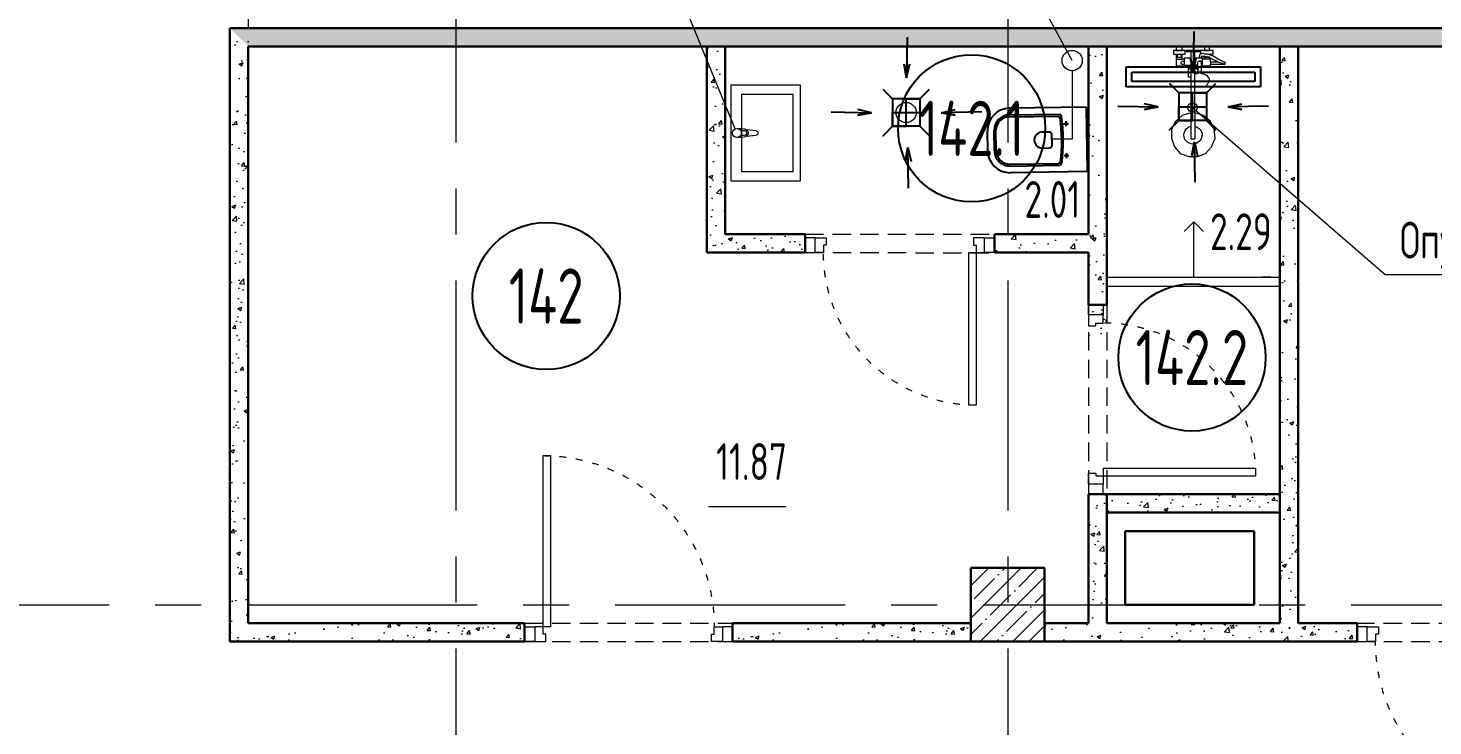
# Model space of a CAD drawing. Header units: millimetres. Extents: x -8689834 to 9419935, y -284943 to 166066.
# Drawn here: x -211558 to -203923, y 105942 to 109735 of the extents above; entities that cross this region are included whole.
import ezdxf
from ezdxf import colors
from ezdxf.entities.mleader import LeaderData, LeaderLine
from ezdxf.enums import TextEntityAlignment as Align
from ezdxf.math import Vec2, Vec3

# ---------------------------------------------------------------- set-up
doc = ezdxf.new("R2010")
doc.units = ezdxf.units.MM
doc.header["$MEASUREMENT"] = 0
for name, pattern in [('ACAD_ISO03W100', [30, 12, -18]), ('ADSK_Штриховая_ш2 п1', [3, 2, -1]), ('CENTER', [2, 1.25, -0.25, 0.25, -0.25])]:
    doc.linetypes.add(name, pattern=pattern)
doc.layers.get('0').update_dxf_attribs({"color": 250, "lineweight": 9})
for name, color, linetype, lineweight in [('АР_Двери', 175, 'Continuous', 18), ('АР_Колонны', 250, 'Continuous', 30), ('АР_Колонны Штрих', 250, 'Continuous', 5), ('АР_Маркер экспликации', 239, 'Continuous', 13), ('АР_Номер помещения', 1, 'Continuous', 25), ('АР_Оси', 195, 'Continuous', 9), ('АР_Отметки', 250, 'Continuous', 15), ('АР_Перегородки газоблок', 165, 'Continuous', 30), ('АР_Перегородки газоблок_Штрих', 165, 'Continuous', 5), ('АР_Помещения_площадь', 19, 'Continuous', 9), ('АР_тонкая линия', 250, 'Continuous', 0), ('ВК_канализация', 32, 'Continuous', 30), ('М_проемы ОВ 4-5эт', 172, 'Continuous', 30)]:
    doc.layers.add(name, color=color, linetype=linetype, lineweight=lineweight)
for name, color, linetype in [('ПОДЛОЖКА', 251, 'Continuous'), ('ТХ_ВК_трапы', 5, 'Continuous'), ('ТХ_сантехника', 253, 'Continuous')]:
    doc.layers.add(name, color=color, linetype=linetype)
doc.styles.add('ISOCPEUR', font='isocpeur.ttf', dxfattribs={"width": 0.7})
doc.styles.get("Standard").update_dxf_attribs({"font": 'isocpeur.ttf', "width": 0.7})
pattern_1 = [(50, (0, 0), (215.17805, -18.82564), [22.5, -247.5]), (355, (0, 0), (-41.6254, 225.65764), [18, -198]), (100.45144, (17.93, -1.57), (173.55265, 206.832), [19.12206, -210.34263]), (46.1842, (0, 60), (320.1724, -49.65578), [33.75, -371.25]), (96.63564, (26.68, 55.86), (280.3986, 292.2356), [28.6831, -315.51413]), (351.18416, (0, 60), (280.3986, 292.2356), [27, -297]), (21, (30, 45), (179.07212, -120.78567), [22.5, -247.5]), (326, (30, 45), (72.9946, 217.54501), [18, -198]), (71.45144, (44.92, 34.93), (252.06671, 96.75935), [19.12206, -210.34263]), (37.5, (0, 0), (3.647957, 99.868156), [0, -195.6, 0, -201, 0, -198.75]), (7.5, (0, 0), (78.92086, 118.323514), [0, -114.6, 0, -191.1, 0, -75.75]), (327.5, (-66.9, 0), (160.14673, -6.766462), [0, -75, 0, -234, 0, -310.5]), (317.5, (-96.9, 0), (174.95585, 30.031495), [0, -97.5, 0, -155.4, 0, -220.5])]

# ---------------------------------------------------------------- blocks, each defined once
blk = doc.blocks.new('*U60')
at = {"layer": 'АР_Номер помещения', "color": 7}
blk.add_circle((-10429.2, 3686.1), 400, dxfattribs=at)
at = {"layer": 'АР_Помещения_площадь', "color": 7}
blk.add_line((-9125.1, 2539.7), (-9547.4, 2539.7), dxfattribs=at)
at = {"color": 7, "style": 'ISOCPEUR', "width": 0.7, "flags": 1}
blk.add_attdef('КАТЕГОРИЯ', (-499.2, -2092.2), '', height=250, dxfattribs=at)
at = {"layer": 'АР_Номер помещения', "color": 7, "style": 'ISOCPEUR', "width": 0.7}
blk.add_attdef('НОМЕР_ПОМЕЩЕНИЯ', text='', height=300, dxfattribs=at).set_placement((-10429.2, 3686.1), align=Align.MIDDLE_CENTER)
at = {"layer": 'АР_Помещения_площадь', "color": 7, "style": 'ISOCPEUR', "width": 0.7}
blk.add_attdef('ПЛОЩАДЬ_ПОМЕЩЕНИЯ', text='', height=200, dxfattribs=at).set_placement((-9120.2, 2786.2), align=Align.MIDDLE_RIGHT)
at = {"layer": 'АР_Помещения_площадь', "color": 7, "lineweight": 30, "width": 0.7, "flags": 104}
blk.add_attdef('ИМЯ_ПОМЕЩЕНИЯ', text='', height=100, dxfattribs=at).set_placement((157.6, 1217.1), align=Align.MIDDLE_CENTER)
blk = doc.blocks.new('*U655')
blk.add_lwpolyline([(-100, 80), (-100, 910), (-140, 910), (-140, 80)], close=True)
for points in [[(-1030, 0), (-1030, 80), (-975, 80), (-975, 0), (-1030, 0)], [(-975, 80), (-975, 0), (-915, 0), (-915, 40), (-930, 40), (-930, 80), (-975, 80)], [(-55, 80), (-55, 0), (-115, 0), (-115, 40), (-100, 40), (-100, 80), (-55, 80)], [(0, 0), (0, 80), (-55, 80), (-55, 0), (0, 0)]]:
    blk.add_lwpolyline(points)
at = {"linetype": 'ACAD_ISO03W100', "ltscale": 3}
blk.add_arc((-100, 80), 830, 90, 180, dxfattribs=at)
blk = doc.blocks.new('унитаз поликлиники')
for p, q in [((0, 175), (0, -175)), ((0, 175), (420, 175)), ((125.6, 86.7), (99.5, 86.7)), ((112.4, 73.1), (112.4, 100.2)), ((420, 138.7), (149.6, 138.7)), ((420, 129), (156.8, 128.7)), ((191.9, -33.7), (191.9, 33.7)), ((242.4, 43.7), (201.9, 43.7)), ((494, 57.1), (494, -57.1)), ((504, 55), (504, -55)), ((540, 55), (540, -55)), ((112.3, -73), (112.3, -100.1)), ((242.4, -43.7), (201.9, -43.7)), ((125.5, -86.5), (99.4, -86.5)), ((420, -139), (147.9, -138.7)), ((420, -129), (155.2, -128.7)), ((0, -175), (420, -175))]:
    blk.add_line(p, q)
for centre, radius, start, end in [((420, 55), 120, 0, 90), ((420.5, 55.2), 83.5, 359.86187, 90.33349), ((420, 55), 74, 0, 90), ((242.4, 0), 43.7, 270, 90), ((420, -55), 120, 270, 0), ((420, -55), 84, 270, 0), ((420, -55), 74, 270, 358.40182)]:
    blk.add_arc(centre, radius, start, end)
at = {"extrusion": (0, 0, -1)}
for centre, major_axis, ratio, start_param, end_param in [((112.4, 86.8), (3.55, 3.55), 1, 5.504025, 11.78721), ((1158.1, 0), (-731, -726.4), 0.993775, 0.659849, 0.910919), ((984.1, 0), (-23.4, -941.4), 0.89728, 1.422258, 1.677847), ((149.5, 127.3), (-5.6, -10.5), 0.821373, 1.269211, 2.570669), ((154.4, 119.8), (-5.61, -7.72), 0.798093, 1.232924, 2.686723), ((201.9, -33.5), (4.12, -9.49), 0.964797, 0.42926, 1.943413), ((147.9, -127.5), (5.4, -10.4), 0.836443, 0.56114, 1.877577), ((155.2, -117.5), (5.3, -10.4), 0.842984, 0.549902, 1.8819)]:
    blk.add_ellipse(centre, major_axis=major_axis, ratio=ratio, start_param=start_param, end_param=end_param, dxfattribs=at)
for centre, major_axis, ratio, start_param, end_param in [((201.9, 33.5), (4.12, 9.49), 0.964797, 0.42926, 1.943413), ((112.3, -86.6), (3.54, -3.55), 1, 5.504025, 11.78721)]:
    blk.add_ellipse(centre, major_axis=major_axis, ratio=ratio, start_param=start_param, end_param=end_param)
blk = doc.blocks.new('Из_буфера27431')
at = {"linetype": 'Continuous', "lineweight": 5}
for p, q in [((-138.5, 11.1), (-85.6, 17.7)), ((-138.5, 11.1), (-85.6, 17.7)), ((-76.1, 21), (-34.1, 25)), ((-76.1, 21), (-34.1, 25)), ((-59, 13.6), (-73.9, 13.6)), ((-59, 13.6), (-73.9, 13.6)), ((-59, -13.6), (-59, 13.6)), ((-59, -13.6), (-59, 13.6)), ((-85.6, -17.7), (-138.5, -11.1)), ((-85.6, -17.7), (-138.5, -11.1)), ((-34.1, -25), (-76.1, -21)), ((-34.1, -25), (-76.1, -21)), ((-73.9, -13.6), (-59, -13.6)), ((-73.9, -13.6), (-59, -13.6))]:
    blk.add_line(p, q, dxfattribs=at)
for points in [[(0, -260), (-380, -260), (-380, 260), (0, 260)], [(-59, -210), (-339.1, -210), (-339.1, 210), (-59, 210)], [(-59, -210), (-339.1, -210), (-339.1, 210), (-59, 210)]]:
    blk.add_lwpolyline(points, close=True, dxfattribs=at)
for centre, radius, start, end in [((-137.1, 0), 11.2, 97.13892, 262.86108), ((-137.1, 0), 11.2, 97.13892, 262.86108), ((-74.2, 0), 21.1, 122.77103, 237.22897), ((-74.2, 0), 21.1, 122.77103, 237.22897), ((-73.9, 0), 13.6, 90, 270), ((-73.9, 0), 13.6, 90, 270), ((-74.2, 0), 21.1, 95.16961, 122.77103), ((-74.2, 0), 21.1, 95.16961, 122.77103), ((-34.1, 0), 25, 270, 90), ((-34.1, 0), 25, 270, 90), ((-74.2, 0), 21.1, 237.22897, 264.83039), ((-74.2, 0), 21.1, 237.22897, 264.83039)]:
    blk.add_arc(centre, radius, start, end, dxfattribs=at)
blk = doc.blocks.new('*U702')
blk.add_lwpolyline([(-100, 80), (-100, 1010), (-140, 1010), (-140, 80)], close=True)
for points in [[(-1130, 0), (-1130, 80), (-1075, 80), (-1075, 0), (-1130, 0)], [(-1075, 80), (-1075, 0), (-1015, 0), (-1015, 40), (-1030, 40), (-1030, 80), (-1075, 80)], [(-55, 80), (-55, 0), (-115, 0), (-115, 40), (-100, 40), (-100, 80), (-55, 80)], [(0, 0), (0, 80), (-55, 80), (-55, 0), (0, 0)]]:
    blk.add_lwpolyline(points)
at = {"linetype": 'ACAD_ISO03W100', "ltscale": 3}
blk.add_arc((-100, 80), 930, 90, 180, dxfattribs=at)
blk = doc.blocks.new('*U711')
blk.add_lwpolyline([(-100, 80), (-100, 1010), (-140, 1010), (-140, 80)], close=True)
for points in [[(-1130, 0), (-1130, 80), (-1075, 80), (-1075, 0), (-1130, 0)], [(-1075, 80), (-1075, 0), (-1015, 0), (-1015, 40), (-1030, 40), (-1030, 80), (-1075, 80)], [(-55, 80), (-55, 0), (-115, 0), (-115, 40), (-100, 40), (-100, 80), (-55, 80)], [(0, 0), (0, 80), (-55, 80), (-55, 0), (0, 0)]]:
    blk.add_lwpolyline(points)
at = {"linetype": 'ACAD_ISO03W100', "ltscale": 3}
blk.add_arc((-100, 80), 930, 90, 180, dxfattribs=at)
blk = doc.blocks.new('*U729')
for points in [[(0, 0), (0, -80), (55, -80), (55, 0), (0, 0)], [(55, -80), (55, 0), (115, 0), (115, -40), (100, -40), (100, -80), (55, -80)], [(975, -80), (975, 0), (915, 0), (915, -40), (930, -40), (930, -80), (975, -80)], [(1030, 0), (1030, -80), (975, -80), (975, 0), (1030, 0)]]:
    blk.add_lwpolyline(points)
blk.add_lwpolyline([(100, -80), (100, -910), (140, -910), (140, -80)], close=True)
at = {"linetype": 'ACAD_ISO03W100', "ltscale": 3}
blk.add_arc((100, -80), 830, 270, 0, dxfattribs=at)
blk = doc.blocks.new('*U730')
at = {"layer": 'АР_Номер помещения', "color": 7}
blk.add_circle((-6573.1, -2709.4), 400, dxfattribs=at)
at = {"layer": 'АР_Помещения_площадь', "color": 7}
blk.add_line((-5987.7, -3342.3), (-5987.7, -3342.3), dxfattribs=at)
at = {"color": 7, "style": 'ISOCPEUR', "width": 0.7, "flags": 1}
blk.add_attdef('КАТЕГОРИЯ', (-499.2, -2092.2), '', height=250, dxfattribs=at)
at = {"layer": 'АР_Номер помещения', "color": 7, "style": 'ISOCPEUR', "width": 0.7}
blk.add_attdef('НОМЕР_ПОМЕЩЕНИЯ', text='', height=300, dxfattribs=at).set_placement((-6573.1, -2709.4), align=Align.MIDDLE_CENTER)
at = {"layer": 'АР_Помещения_площадь', "color": 7, "lineweight": 30, "width": 0.7, "flags": 104}
blk.add_attdef('ИМЯ_ПОМЕЩЕНИЯ', text='', height=100, dxfattribs=at).set_placement((157.6, 1217.1), align=Align.MIDDLE_CENTER)
at = {"layer": 'АР_Помещения_площадь', "color": 7, "style": 'ISOCPEUR', "width": 0.7}
blk.add_attdef('ПЛОЩАДЬ_ПОМЕЩЕНИЯ', text='', height=200, dxfattribs=at).set_placement((-5982.8, -3095.8), align=Align.MIDDLE_RIGHT)
blk = doc.blocks.new('*U731')
at = {"layer": 'АР_Номер помещения', "color": 7}
blk.add_circle((-7450.8, -3955.1), 400, dxfattribs=at)
at = {"layer": 'АР_Помещения_площадь', "color": 7}
blk.add_line((-7021.8, -3517.7), (-7070.4, -3517.7), dxfattribs=at)
at = {"color": 7, "style": 'ISOCPEUR', "width": 0.7, "flags": 1}
blk.add_attdef('КАТЕГОРИЯ', (-499.2, -2092.2), '', height=250, dxfattribs=at)
at = {"layer": 'АР_Номер помещения', "color": 7, "style": 'ISOCPEUR', "width": 0.7}
blk.add_attdef('НОМЕР_ПОМЕЩЕНИЯ', text='', height=300, dxfattribs=at).set_placement((-7450.8, -3955.1), align=Align.MIDDLE_CENTER)
at = {"layer": 'АР_Помещения_площадь', "color": 7, "lineweight": 30, "width": 0.7, "flags": 104}
blk.add_attdef('ИМЯ_ПОМЕЩЕНИЯ', text='', height=100, dxfattribs=at).set_placement((157.6, 1217.1), align=Align.MIDDLE_CENTER)
at = {"layer": 'АР_Помещения_площадь', "color": 7, "style": 'ISOCPEUR', "width": 0.7}
blk.add_attdef('ПЛОЩАДЬ_ПОМЕЩЕНИЯ', text='', height=200, dxfattribs=at).set_placement((-7016.9, -3271.2), align=Align.MIDDLE_RIGHT)
blk = doc.blocks.new('ВВПС700_400')
at = {"linetype": 'ByBlock'}
for p, q in [((-3.5, 2), (3.5, 2)), ((-3.5, -2), (-3.5, 2)), ((3.5, 2), (3.5, -2)), ((3.5, -2), (-3.5, -2))]:
    blk.add_line(p, q, dxfattribs=at)
blk = doc.blocks.new('Из_буфера15266')
at = {"lineweight": 0, "ltscale": 100, "transparency": 33554687}
for points in [[(-13.2, -338.7), (-60.9, -354.5), (-97.9, -386.3), (-119.1, -428.6), (-119.1, -476.2), (-103.2, -523.9), (-71.4, -560.9), (-23.8, -576.8), (23.8, -576.8), (66.1, -560.9), (97.9, -523.9), (119.1, -476.2), (113.8, -428.6), (92.6, -386.3), (55.6, -354.5), (7.9, -338.7), (7.9, -195.8), (23.8, -195.8), (34.4, -195.8), (50.3, -195.8), (60.9, -195.8), (71.4, -190.5), (76.7, -185.2), (82, -174.6), (87.3, -169.3), (87.3, -158.7), (87.3, -153.5), (82, -148.2), (82, -148.2), (76.7, -137.6), (76.7, -137.6), (66.1, -132.3), (55.6, -127), (50.3, -127), (45, -127), (45, -105.8), (45, -84.7), (92.6, -84.7), (92.6, -74.1), (166.7, -74.1), (172, -74.1), (172, -68.8), (172, -63.5), (166.7, -63.5), (156.1, -58.2), (134.9, -47.6), (108.5, -31.7), (92.6, -26.5), (92.6, -21.2), (108.5, -21.2), (108.5, 0), (39.7, 0), (39.7, -21.2), (39.7, -21.2), (39.7, -21.2), (34.4, -21.2), (34.4, -21.2), (29.1, -42.3), (7.9, -42.3), (7.9, -5.3), (39.7, -5.3), (39.7, 0), (-39.7, 0), (-39.7, -5.3), (-13.2, -5.3), (-13.2, -42.3), (-50.3, -42.3), (-50.3, -47.6), (-60.9, -47.6), (-60.9, -37), (-60.9, -37), (-60.9, -21.2), (-45, -21.2), (-45, 0), (-108.5, 0), (-108.5, -21.2), (-92.6, -21.2), (-92.6, -37), (-92.6, -37), (-92.6, -47.6), (-92.6, -47.6), (-92.6, -84.7), (-29.1, -84.7)], [(-92.6, -21.2), (-60.9, -21.2)], [(-92.6, -37), (-60.9, -37)], [(-92.6, -47.6), (-60.9, -47.6)], [(-87.3, -21.2), (-87.3, -37)], [(-66.1, -21.2), (-66.1, -37)], [(-50.3, -47.6), (-50.3, -79.4)], [(-13.2, -5.3), (7.9, -5.3)], [(-13.2, -42.3), (-13.2, -142.9)], [(7.9, -195.8), (7.9, -42.3)], [(23.8, -63.5), (23.8, -63.5), (23.8, -63.5), (29.1, -58.2), (29.1, -58.2), (29.1, -58.2), (29.1, -58.2), (34.4, -58.2), (39.7, -58.2), (39.7, -58.2), (39.7, -58.2), (39.7, -58.2), (45, -58.2), (45, -63.5), (45, -63.5)], [(23.8, -105.8), (23.8, -63.5)], [(45, -42.3), (29.1, -42.3)], [(34.4, -58.2), (29.1, -58.2)], [(34.4, -58.2), (34.4, -58.2)], [(39.7, -58.2), (34.4, -58.2)], [(55.6, -15.9), (39.7, -21.2)], [(39.7, -58.2), (39.7, -58.2)], [(45, -63.5), (45, -63.5)], [(45, -84.7), (45, -63.5)], [(50.3, -47.6), (50.3, -47.6)], [(50.3, -52.9), (50.3, -47.6)], [(50.3, -79.4), (50.3, -47.6)], [(50.3, -58.2), (50.3, -52.9)], [(55.6, -15.9), (55.6, -15.9)], [(60.9, -21.2), (55.6, -15.9)], [(55.6, -31.7), (55.6, -31.7)], [(76.7, -37), (55.6, -31.7)], [(92.6, -26.5), (76.7, -21.2), (60.9, -21.2)], [(60.9, -37), (66.1, -37), (82, -37), (82, -37)], [(87.3, -47.6), (60.9, -47.6)], [(66.1, -31.7), (66.1, -37)], [(87.3, -37), (76.7, -37)], [(82, -21.2), (92.6, -21.2)], [(92.6, -63.5), (92.6, -74.1)], [(166.7, -74.1), (150.8, -68.8), (134.9, -63.5)], [(166.7, -74.1), (166.7, -74.1)], [(-50.3, -79.4), (-13.2, -79.4)], [(-29.1, -84.7), (-29.1, -142.9), (-23.8, -142.9), (-23.8, -142.9), (-23.8, -142.9), (-18.5, -142.9), (-13.2, -142.9), (-13.2, -142.9), (-13.2, -338.7)], [(-29.1, -84.7), (-13.2, -84.7)], [(-29.1, -100.5), (-13.2, -100.5)], [(23.8, -79.4), (7.9, -79.4)], [(23.8, -84.7), (7.9, -84.7)], [(23.8, -100.5), (7.9, -100.5)], [(13.2, -127), (7.9, -127)], [(18.5, -127), (13.2, -127)], [(23.8, -121.7), (18.5, -127)], [(23.8, -84.7), (23.8, -127)], [(23.8, -127), (23.8, -105.8)], [(45, -121.7), (34.4, -121.7), (23.8, -121.7)], [(50.3, -79.4), (45, -79.4)], [(45, -127), (45, -121.7)], [(-13.2, -338.7), (-13.2, -481.5)], [(7.9, -338.7), (7.9, -481.5)], [(-13.2, -481.5), (7.9, -481.5)]]:
    blk.add_lwpolyline(points, dxfattribs=at)
for points in [[(-92.6, 0), (-60.9, 0), (-60.9, 21.2), (-92.6, 21.2)], [(60.9, 0), (87.3, 0), (87.3, 21.2), (60.9, 21.2)], [(39.7, -21.2), (39.7, -21.2)], [(50.3, -42.3), (45, -42.3), (45, -31.7), (55.6, -31.7), (55.6, -31.7), (55.6, -37), (60.8, -37), (60.8, -47.6), (50.3, -47.6)], [(87.3, -47.6), (87.3, -37), (103.2, -47.6), (129.6, -58.2), (134.9, -63.5), (92.6, -63.5), (92.6, -47.6)]]:
    blk.add_lwpolyline(points, close=True, dxfattribs=at)
for points, knots in [([(-50.3, -74.1), (-55.6, -79.4), (-60.9, -74.1), (-66.1, -74.1), (-66.1, -68.8), (-66.1, -63.5), (-60.9, -58.2), (-55.6, -58.2), (-55.6, -58.2), (-50.3, -58.2)], [0, 0, 0, 0, 1, 1, 1, 2, 2, 2, 3, 3, 3, 3]), ([(7.9, -412.7), (34.4, -418), (55.6, -444.5), (45, -471), (39.7, -497.4), (13.2, -513.3), (-13.2, -508), (-39.7, -502.7), (-55.6, -476.2), (-50.3, -449.8), (-45, -428.6), (-34.4, -418), (-13.2, -412.7)], [0, 0, 0, 0, 1, 1, 1, 2, 2, 2, 3, 3, 3, 4, 4, 4, 4])]:
    blk.add_open_spline(points, degree=3, knots=knots, dxfattribs=at)
blk = doc.blocks.new('_DotSmall')
at = {"color": 0, "linetype": 'ByBlock', "const_width": 0.5}
blk.add_lwpolyline([(-0.0625, 0, 1), (0.0625, 0, 1)], format="xyb", close=True, dxfattribs=at)
blk = doc.blocks.new('Трапы с разуклонкой')
at = {"layer": 'ТХ_ВК_трапы'}
blk.add_lwpolyline([(364930.9, 183328), (364980.7, 183277.7), (364980.7, 183127.7), (364930.9, 183078), (364980.7, 183127.7), (365129.9, 183127.7), (365180.9, 183076.7), (365129.9, 183127.7), (365055.3, 183127.7), (365055.3, 183277.7), (364980.7, 183277.7), (365129.9, 183277.7), (365178.9, 183326.7), (365129.9, 183277.7), (365129.9, 183127.7), (365129.9, 183202.7), (364980.7, 183202.7)], dxfattribs=at)
blk.add_lwpolyline([(364930.9, 183328), (364980.7, 183277.7), (364980.7, 183127.7), (364930.9, 183078), (364980.7, 183127.7), (365129.9, 183127.7), (365180.9, 183076.7), (365129.9, 183127.7), (365055.3, 183127.7), (365055.3, 183277.7), (364980.7, 183277.7), (365129.9, 183277.7), (365178.9, 183326.7), (365129.9, 183277.7), (365129.9, 183127.7), (365129.9, 183202.7), (364980.7, 183202.7)], dxfattribs=at)
blk = doc.blocks.new('A$C985b353d')
at = {"layer": 'ТХ_ВК_трапы', "ltscale": 100}
for p, q in [((6.4, 408.7), (2.2, 189.2)), ((2.2, 189.2), (-11.2, 263.5)), ((-11.2, 263.5), (2.2, 189.2)), ((2.2, 189.2), (19.8, 264.3)), ((-407.4, 3.3), (-187.9, -0.9)), ((-187.9, -0.9), (-263, 16.7)), ((192.3, -0.9), (267.4, 16.7)), ((411.8, 3.3), (192.3, -0.9)), ((-187.9, -0.9), (-262.2, -14.3)), ((-262.2, -14.3), (-187.9, -0.9)), ((192.3, -0.9), (266.6, -14.3)), ((266.6, -14.3), (192.3, -0.9)), ((9.7, -190.8), (-3.8, -265.2)), ((-3.8, -265.2), (9.7, -190.8)), ((13.8, -410.3), (9.7, -190.8)), ((9.7, -190.8), (27.3, -265.9))]:
    blk.add_line(p, q, dxfattribs=at)

msp = doc.modelspace()

# ---------------------------------------------------------------- hatches: boundary and pattern name
at = {"layer": 'АР_Колонны Штрих', "ltscale": 100}
h = msp.add_hatch(dxfattribs=at)
h.set_pattern_fill('ANSI35', scale=500)
h.set_pattern_definition([(45, (-1163486.01, 146672.16), (-88.388348, 88.388348), []), (45, (-1163397.63, 146672.16), (-88.388348, 88.388348), [156.25, -31.25, 0, -31.25])])
h.paths.add_polyline_path([(-206033.9, 106800.7), (-206433.9, 106800.7), (-206433.9, 106400.7), (-206033.9, 106400.7)])
at = {"layer": 'АР_Перегородки газоблок_Штрих', "ltscale": 100}
h = msp.add_hatch(dxfattribs=at)
h.set_pattern_fill('AR-CONC', scale=30)
h.set_pattern_definition(pattern_1)
h.paths.add_polyline_path([(-210461.8, 109734.7), (-210361.8, 109634.7)], flags=17)
h.paths.add_polyline_path([(-201173.4, 109734.7), (-201293.4, 109734.7), (-210461.8, 109734.7), (-210361.8, 109634.7), (-202922.4, 109634.7), (-202922.4, 109061.2), (-202922.4, 108895.3), (-200133.9, 108895.3), (-200133.9, 106900.6), (-203133.9, 106900.6), (-203133.9, 104807.7), (-203241.9, 104807.7), (-203241.9, 104707.7), (-203033.9, 104707.7), (-203033.9, 106800.7), (-200033.9, 106800.7), (-200033.9, 110700.9), (-201173.4, 110702.5), (-201273.4, 110702.5), (-201273.4, 109734.7), (-201173.4, 109734.7), (-201173.4, 110062.1), (-201173.4, 110600.9), (-201171.3, 110600.9), (-200133.9, 110600.9), (-200133.9, 109015.3), (-201173.4, 109015.3)])
h.paths.add_polyline_path([(-201273.4, 109634.7), (-201273.4, 109014.7), (-202822.4, 109014.7), (-202822.4, 109634.7)], flags=16)
h.paths.add_polyline_path([(-202970, 109634.7), (-202849.5, 109634.7)], flags=17)
h = msp.add_hatch(dxfattribs=at)
h.set_pattern_fill('AR-CONC', scale=30)
h.set_pattern_definition([(50, (-8237.72, 51.11), (215.17805, -18.82564), [22.5, -247.5]), (355, (-8237.72, 51.11), (-41.6254, 225.65764), [18, -198]), (100.45144, (-8219.78, 49.54), (173.55265, 206.832), [19.12206, -210.34263]), (46.1842, (-8237.72, 111.1), (320.1724, -49.65578), [33.75, -371.25]), (96.63564, (-8211.03, 106.97), (280.3986, 292.2356), [28.6831, -315.51413]), (351.18416, (-8237.7, 111.1), (280.3986, 292.2356), [27, -297]), (21, (-8207.72, 96.11), (179.07212, -120.78567), [22.5, -247.5]), (326, (-8207.72, 96.11), (72.9946, 217.54501), [18, -198]), (71.45144, (-8192.8, 86.05), (252.06671, 96.75935), [19.12206, -210.34263]), (37.5, (-8237.716, 51.11), (3.647957, 99.868156), [0, -195.6, 0, -201, 0, -198.75]), (7.5, (-8237.72, 51.11), (78.92086, 118.323514), [0, -114.6, 0, -191.1, 0, -75.75]), (327.5, (-8304.616, 51.11), (160.14673, -6.766462), [0, -75, 0, -234, 0, -310.5]), (317.5, (-8334.62, 51.11), (174.95585, 30.031495), [0, -97.5, 0, -155.4, 0, -220.5])])
h.paths.add_polyline_path([(-210361.8, 109685.8), (-210461.8, 109685.8), (-210461.8, 106400.7), (-210361.8, 106400.7)])
h = msp.add_hatch(dxfattribs=at)
h.set_pattern_fill('AR-CONC', scale=30)
h.set_pattern_definition([(50, (0, 673.48), (215.17805, -18.82564), [22.5, -247.5]), (355, (0, 673.48), (-41.6254, 225.65764), [18, -198]), (100.45144, (17.93, 671.9), (173.55265, 206.832), [19.12206, -210.34263]), (46.1842, (0, 733.48), (320.1724, -49.65578), [33.75, -371.25]), (96.63564, (26.68, 729.34), (280.3986, 292.2356), [28.6831, -315.51413]), (351.18416, (0, 733.48), (280.3986, 292.2356), [27, -297]), (21, (30, 718.48), (179.07212, -120.78567), [22.5, -247.5]), (326, (30, 718.48), (72.9946, 217.54501), [18, -198]), (71.45144, (44.92, 708.4), (252.06671, 96.75935), [19.12206, -210.34263]), (37.5, (0, 673.475), (3.647957, 99.868156), [0, -195.6, 0, -201, 0, -198.75]), (7.5, (0, 673.48), (78.92086, 118.323514), [0, -114.6, 0, -191.1, 0, -75.75]), (327.5, (-66.9, 673.475), (160.14673, -6.766462), [0, -75, 0, -234, 0, -310.5]), (317.5, (-96.9, 673.48), (174.95585, 30.031495), [0, -97.5, 0, -155.4, 0, -220.5])])
h.paths.add_polyline_path([(-205694.8, 109614.7), (-205794.8, 109614.7), (-205794.8, 108614.8), (-206233.9, 108614.8), (-206233.9, 108514.8), (-205794.8, 108514.8), (-205794.8, 108066.4), (-205694.8, 108066.4)])
h.paths.add_polyline_path([(-207335.1, 108614.3), (-207769.9, 108614.7), (-207769.9, 109634.7), (-207869.9, 109634.7), (-207869.9, 108514.8), (-207335.1, 108514.7)])
h.paths.add_polyline_path([(-206233.9, 108614.8), (-206305.1, 108614.8), (-206305.1, 108514.8), (-206233.9, 108514.8)])
h = msp.add_hatch(dxfattribs=at)
h.set_pattern_fill('AR-CONC', scale=30)
h.set_pattern_definition([(50, (0, 396.71), (215.17805, -18.82564), [22.5, -247.5]), (355, (0, 396.7), (-41.6254, 225.65764), [18, -198]), (100.45144, (17.93, 395.14), (173.55265, 206.832), [19.12206, -210.34263]), (46.1842, (0, 456.7), (320.1724, -49.65578), [33.75, -371.25]), (96.63564, (26.68, 452.57), (280.3986, 292.2356), [28.6831, -315.51413]), (351.18416, (0, 456.7), (280.3986, 292.2356), [27, -297]), (21, (30, 441.71), (179.07212, -120.78567), [22.5, -247.5]), (326, (30, 441.7), (72.9946, 217.54501), [18, -198]), (71.45144, (44.92, 431.64), (252.06671, 96.75935), [19.12206, -210.34263]), (37.5, (0, 396.71), (3.647957, 99.868156), [0, -195.6, 0, -201, 0, -198.75]), (7.5, (0, 396.71), (78.92086, 118.323514), [0, -114.6, 0, -191.1, 0, -75.75]), (327.5, (-66.9, 396.71), (160.14673, -6.766462), [0, -75, 0, -234, 0, -310.5]), (317.5, (-96.9, 396.71), (174.95585, 30.031495), [0, -97.5, 0, -155.4, 0, -220.5])])
h.paths.add_polyline_path([(-204334.4, 106500.7), (-204654.8, 106500.7), (-204654.8, 106997.4), (-204754.8, 106997.4), (-204754.8, 106500.7), (-205694.8, 106500.7), (-205694.8, 107201.4), (-205794.8, 107201.4), (-205794.8, 106500.7), (-206033.9, 106500.7), (-206031.8, 106400.7), (-204334.4, 106400.7)])
h.paths.add_polyline_path([(-204654.8, 109634.7), (-204754.8, 109634.7), (-204754.8, 106997.4), (-204654.8, 106997.4)])
h = msp.add_hatch(dxfattribs=at)
h.set_pattern_fill('AR-CONC', scale=30)
h.set_pattern_definition(pattern_1)
h.paths.add_polyline_path([(-204754.8, 107201.4), (-205694.8, 107201.4), (-205694.8, 107101.4), (-204754.8, 107101.4)])
h = msp.add_hatch(dxfattribs=at)
h.set_pattern_fill('AR-CONC', scale=30)
h.set_pattern_definition([(50, (-8137.64, -3282.91), (215.17805, -18.82564), [22.5, -247.5]), (355, (-8137.64, -3282.91), (-41.6254, 225.65764), [18, -198]), (100.45144, (-8119.7, -3284.48), (173.55265, 206.832), [19.12206, -210.34263]), (46.1842, (-8137.64, -3222.9), (320.1724, -49.65578), [33.75, -371.25]), (96.63564, (-8110.96, -3227.05), (280.3986, 292.2356), [28.6831, -315.51413]), (351.18416, (-8137.64, -3222.9), (280.3986, 292.2356), [27, -297]), (21, (-8107.64, -3237.91), (179.07212, -120.78567), [22.5, -247.5]), (326, (-8107.64, -3237.91), (72.9946, 217.54501), [18, -198]), (71.45144, (-8092.72, -3247.98), (252.06671, 96.75935), [19.12206, -210.34263]), (37.5, (-8137.64, -3282.91), (3.647957, 99.868156), [0, -195.6, 0, -201, 0, -198.75]), (7.5, (-8137.64, -3282.91), (78.92086, 118.323514), [0, -114.6, 0, -191.1, 0, -75.75]), (327.5, (-8204.54, -3282.91), (160.14673, -6.766462), [0, -75, 0, -234, 0, -310.5]), (317.5, (-8234.54, -3282.91), (174.95585, 30.031495), [0, -97.5, 0, -155.4, 0, -220.5])])
h.paths.add_polyline_path([(-208859.3, 106400.7), (-210361.8, 106400.7), (-210361.8, 106500.7), (-208859.3, 106500.7)])
h = msp.add_hatch(dxfattribs=at)
h.set_pattern_fill('AR-CONC', scale=30)
h.set_pattern_definition([(50, (-5505.05, -3282.91), (215.17805, -18.82564), [22.5, -247.5]), (355, (-5505.05, -3282.91), (-41.6254, 225.65764), [18, -198]), (100.45144, (-5487.12, -3284.48), (173.55265, 206.832), [19.12206, -210.34263]), (46.1842, (-5505.05, -3222.9), (320.1724, -49.65578), [33.75, -371.25]), (96.63564, (-5478.37, -3227.05), (280.3986, 292.2356), [28.6831, -315.51413]), (351.18416, (-5505.05, -3222.9), (280.3986, 292.2356), [27, -297]), (21, (-5475.05, -3237.91), (179.07212, -120.78567), [22.5, -247.5]), (326, (-5475.05, -3237.91), (72.9946, 217.54501), [18, -198]), (71.45144, (-5460.13, -3247.98), (252.06671, 96.75935), [19.12206, -210.34263]), (37.5, (-5505.05, -3282.91), (3.647957, 99.868156), [0, -195.6, 0, -201, 0, -198.75]), (7.5, (-5505.05, -3282.91), (78.92086, 118.323514), [0, -114.6, 0, -191.1, 0, -75.75]), (327.5, (-5571.95, -3282.91), (160.14673, -6.766462), [0, -75, 0, -234, 0, -310.5]), (317.5, (-5601.95, -3282.91), (174.95585, 30.031495), [0, -97.5, 0, -155.4, 0, -220.5])])
h.paths.add_polyline_path([(-206433.9, 106400.7), (-207729.2, 106400.7), (-207729.2, 106500.7), (-206433.9, 106500.7)])

# ---------------------------------------------------------------- linework, layer by layer
at = {"layer": 'АР_Колонны', "color": 7, "ltscale": 100}
msp.add_lwpolyline([(-206433.9, 106800.7), (-206033.9, 106800.7), (-206033.9, 106400.7), (-206433.9, 106400.7)], close=True, dxfattribs=at)
at = {"layer": 'АР_Оси', "color": 7, "linetype": 'CENTER', "ltscale": 1000}
for p, q in [((-209233.9, 134363.2), (-209233.9, 78630.8)), ((-206233.9, 134363.2), (-206233.9, 78630.8)), ((-224367.6, 106600.7), (-141189.2, 106600.7))]:
    msp.add_line(p, q, dxfattribs=at)
at = {"layer": 'АР_Перегородки газоблок', "color": 7, "ltscale": 100}
for p, q in [((-210361.8, 106818.9), (-210361.8, 109634.7)), ((-210361.8, 109634.7), (-201273.4, 109634.7)), ((-207869.9, 108514.8), (-207869.9, 109634.7)), ((-207769.9, 108614.7), (-207769.9, 109634.7)), ((-205794.8, 109634.7), (-205794.8, 108614.8)), ((-205694.8, 109634.7), (-205694.8, 108231.4)), ((-204754.8, 106500.7), (-204754.8, 109634.7)), ((-204654.8, 106500.7), (-204654.8, 109634.7)), ((-207769.9, 108614.7), (-207335.1, 108614.3)), ((-207335.1, 108614.3), (-207335.1, 108514.3)), ((-206305.1, 108514.8), (-206305.1, 108614.8)), ((-206305.1, 108614.8), (-205794.8, 108614.8)), ((-207869.9, 108514.8), (-207335.1, 108514.3)), ((-206305.1, 108514.8), (-205794.8, 108514.8)), ((-205794.8, 108514.8), (-205794.8, 108231.4)), ((-205694.8, 108231.4), (-205794.8, 108231.4)), ((-205794.8, 107201.4), (-205694.8, 107201.4)), ((-205794.8, 107201.4), (-205794.8, 106500.7)), ((-205694.8, 107201.4), (-205694.8, 106500.7)), ((-205694.8, 107201.4), (-204754.8, 107201.4)), ((-210461.8, 107069.5), (-210461.8, 106400.7)), ((-210361.8, 106500.7), (-210361.8, 107069.5)), ((-205694.8, 107101.4), (-204754.8, 107101.4)), ((-210361.8, 106500.7), (-208859.3, 106500.7)), ((-208859.3, 106500.7), (-208859.3, 106400.7)), ((-207729.3, 106500.7), (-207729.3, 106400.7)), ((-207729.3, 106500.7), (-206433.9, 106500.7)), ((-206033.9, 106500.7), (-205794.8, 106500.7)), ((-205694.8, 106500.7), (-204754.8, 106500.7)), ((-204654.8, 106500.7), (-204334.4, 106500.7)), ((-204334.4, 106400.7), (-204334.4, 106500.7)), ((-210461.8, 106400.7), (-208859.3, 106400.7)), ((-207729.3, 106400.7), (-204334.4, 106400.7))]:
    msp.add_line(p, q, dxfattribs=at)
for points in [[(-210461.8, 109734.7), (-201273.4, 109734.7)], [(-210461.8, 109734.7), (-210461.8, 106818.9)]]:
    msp.add_lwpolyline(points, dxfattribs=at)
at = {"layer": 'АР_тонкая линия', "color": 7, "linetype": 'ADSK_Штриховая_ш2 п1', "ltscale": 50}
for p, q in [((-207335.2, 108614.3), (-206205.2, 108614)), ((-207335.1, 108514.3), (-206205.1, 108513.8)), ((-208859.3, 106500.7), (-207729.3, 106500.4)), ((-204340.5, 106500.7), (-203210.5, 106500.5)), ((-208859.3, 106400.7), (-207729.3, 106400.2)), ((-204340.4, 106400.7), (-203210.4, 106400.3))]:
    msp.add_line(p, q, dxfattribs=at)
for points in [[(-210361.8, 110864.7), (-210361.8, 109734.7)], [(-205794.8, 108231.4), (-205794.8, 106936.4)], [(-205694.8, 108231.4), (-205694.8, 107201.4)]]:
    msp.add_lwpolyline(points, dxfattribs=at)
at = {"layer": 'ВК_канализация', "color": 18, "lineweight": 13, "ltscale": 500, "true_color": 0x000000}
for points in [[(-205883.4, 109558.2), (-206463.2, 110624.2), (-207978.5, 110624.2)], [(-207714.9, 109187.7), (-208196.8, 110362.5), (-209712.2, 110362.5)]]:
    msp.add_lwpolyline(points, dxfattribs=at)
at = {"layer": 'ВК_канализация', "color": 244, "lineweight": 13, "ltscale": 500, "true_color": 0x991b1e}
msp.add_lwpolyline([(-205883.4, 109503.2), (-205883.4, 109131.2), (-205995.1, 109131.2)], dxfattribs=at)
at = {"layer": 'ВК_канализация', "color": 18, "lineweight": 13, "ltscale": 500, "true_color": 0x000000, "elevation": 0}
msp.add_lwpolyline([(-205229.7, 109303.4), (-204183.1, 108395.1), (-202667.8, 108395.1)], dxfattribs=at)
at = {"layer": 'ВК_канализация', "color": 244, "lineweight": 13, "ltscale": 500, "true_color": 0x991b1e}
for centre, radius in [((-205883.4, 109558.2), 55), ((-206786, 109275.8, 171.1), 55), ((-205229.7, 109303.4), 25), ((-207705.4, 109164.6), 25)]:
    msp.add_circle(centre, radius, dxfattribs=at)
at = {"layer": 'ПОДЛОЖКА', "color": 7, "lineweight": 15}
for p, q in [((-205222.2, 108681.4), (-205275.2, 108628.3)), ((-205222.2, 108381.4), (-205222.2, 108681.4)), ((-205222.2, 108681.4), (-205169.2, 108628.3)), ((-205692.2, 108381.4), (-204752.2, 108381.4)), ((-205692.2, 108381.4), (-204752.2, 108381.4)), ((-205692.2, 108381.4), (-204752.2, 108381.4)), ((-205692.2, 108381.4), (-204752.2, 108381.4)), ((-205692.2, 108331.4), (-204752.2, 108331.4)), ((-205692.2, 108331.4), (-204752.2, 108331.4)), ((-205692.2, 108331.4), (-204752.2, 108331.4)), ((-205692.2, 108331.4), (-204752.2, 108331.4))]:
    msp.add_line(p, q, dxfattribs=at)
at = {"layer": 'ТХ_сантехника', "color": 7, "ltscale": 100}
for p, q in [((-205589.8, 109414.7), (-205589.8, 109524.7)), ((-205589.8, 109524.7), (-204859.8, 109524.7)), ((-205589.8, 109414.7), (-205589.8, 109524.7)), ((-205589.8, 109524.7), (-204859.8, 109524.7)), ((-205589.8, 109414.7), (-205589.8, 109524.7)), ((-205589.8, 109524.7), (-204859.8, 109524.7)), ((-205589.8, 109414.7), (-205589.8, 109524.7)), ((-205589.8, 109524.7), (-204859.8, 109524.7)), ((-205559.8, 109444.7), (-205559.8, 109494.7)), ((-205559.8, 109494.7), (-204889.8, 109494.7)), ((-205559.8, 109444.7), (-205559.8, 109494.7)), ((-205559.8, 109494.7), (-204889.8, 109494.7)), ((-205559.8, 109444.7), (-205559.8, 109494.7)), ((-205559.8, 109494.7), (-204889.8, 109494.7)), ((-205559.8, 109444.7), (-205559.8, 109494.7)), ((-205559.8, 109494.7), (-204889.8, 109494.7)), ((-204889.8, 109494.7), (-204889.8, 109444.7)), ((-204889.8, 109494.7), (-204889.8, 109444.7)), ((-204889.8, 109494.7), (-204889.8, 109444.7)), ((-204889.8, 109494.7), (-204889.8, 109444.7)), ((-204859.8, 109524.7), (-204859.8, 109414.7)), ((-204859.8, 109414.7), (-205589.8, 109414.7)), ((-204859.8, 109414.7), (-205589.8, 109414.7)), ((-204859.8, 109414.7), (-205589.8, 109414.7)), ((-204859.8, 109414.7), (-205589.8, 109414.7)), ((-204889.8, 109444.7), (-205559.8, 109444.7)), ((-204889.8, 109444.7), (-205559.8, 109444.7)), ((-204889.8, 109444.7), (-205559.8, 109444.7)), ((-204889.8, 109444.7), (-205559.8, 109444.7))]:
    msp.add_line(p, q, dxfattribs=at)

# ---------------------------------------------------------------- block references
at = {"layer": 'АР_Двери', "color": 7, "xscale": -1, "rotation": 180}
for name, p in [('*U655', (-206305.1, 108594.7)), ('*U702', (-203204.4, 106480.7))]:
    msp.add_blockref(name, p, dxfattribs=at)
at = {"layer": 'АР_Двери', "color": 7, "rotation": 90.00000000000001}
msp.add_blockref('*U729', (-205794.8, 107201.4), dxfattribs=at)
at = {"layer": 'АР_Двери', "color": 7, "xscale": -1}
msp.add_blockref('*U711', (-208859.3, 106400.7), dxfattribs=at)
at = {"layer": 'АР_Маркер экспликации', "color": 7}
ref = msp.add_blockref('*U730', (-199856.8, 111899.1), dxfattribs=at)
ref.add_attrib('НОМЕР_ПОМЕЩЕНИЯ', '142.1', dxfattribs={"layer": 'АР_Номер помещения', "color": 7, "height": 300, "style": 'ISOCPEUR', "width": 0.7}).set_placement((-206429.9, 109189.7), align=Align.MIDDLE_CENTER)
ref.add_attrib('ПЛОЩАДЬ_ПОМЕЩЕНИЯ', '2.01', dxfattribs={"layer": 'АР_Помещения_площадь', "color": 7, "height": 200, "style": 'ISOCPEUR', "width": 0.7}).set_placement((-205839.6, 108803.3), align=Align.MIDDLE_RIGHT)
ref = msp.add_blockref('*U731', (-197781.7, 111899.1), dxfattribs=at)
ref.add_attrib('НОМЕР_ПОМЕЩЕНИЯ', '142.2', dxfattribs={"layer": 'АР_Номер помещения', "color": 7, "height": 300, "style": 'ISOCPEUR', "width": 0.7}).set_placement((-205232.5, 107944), align=Align.MIDDLE_CENTER)
ref.add_attrib('ПЛОЩАДЬ_ПОМЕЩЕНИЯ', '2.29', dxfattribs={"layer": 'АР_Помещения_площадь', "color": 7, "height": 200, "style": 'ISOCPEUR', "width": 0.7}).set_placement((-204798.6, 108627.9), align=Align.MIDDLE_RIGHT)
ref = msp.add_blockref('*U60', (-198313, 104592.2), dxfattribs=at)
ref.add_attrib('НОМЕР_ПОМЕЩЕНИЯ', '142', dxfattribs={"layer": 'АР_Номер помещения', "color": 7, "height": 300, "style": 'ISOCPEUR', "width": 0.7}).set_placement((-208742.1, 108278.4), align=Align.MIDDLE_CENTER)
ref.add_attrib('ПЛОЩАДЬ_ПОМЕЩЕНИЯ', '11.87', dxfattribs={"layer": 'АР_Помещения_площадь', "color": 7, "height": 200, "style": 'ISOCPEUR', "width": 0.7}).set_placement((-207433.1, 107378.5), align=Align.MIDDLE_RIGHT)
at = {"layer": 'ВК_канализация', "color": 7, "ltscale": 500}
for p in [(-206786, 109275.8, 171.1), (-205228.8, 109307, 171.1)]:
    msp.add_blockref('A$C985b353d', p, dxfattribs=at)
at = {"layer": 'ВК_канализация', "color": 7, "lineweight": 9, "xscale": -1}
for p in [(159826.4, -73895.7, 171.1), (158269.3, -73926.9, 171.1)]:
    msp.add_blockref('Трапы с разуклонкой', p, dxfattribs=at)
at = {"layer": 'М_проемы ОВ 4-5эт', "color": 7, "xscale": 100, "yscale": 100, "zscale": 100}
msp.add_blockref('ВВПС700_400', (-205244.8, 106800.7), dxfattribs=at)
at = {"layer": 'ТХ_сантехника', "color": 7, "ltscale": 100}
msp.add_blockref('Из_буфера15266', (-205224.8, 109613.5), dxfattribs=at)
at = {"layer": 'ТХ_сантехника', "color": 7, "ltscale": 100, "xscale": -1}
msp.add_blockref('Из_буфера27431', (-207739.5, 109164.6), dxfattribs=at)
at = {"layer": 'ТХ_сантехника', "color": 7, "rotation": 180.8645356381789}
msp.add_blockref('унитаз поликлиники', (-205803.1, 109130.1), dxfattribs=at)

# ---------------------------------------------------------------- texts
at = {"layer": 'ВК_канализация', "color": 18, "ltscale": 100, "true_color": 0x000000, "insert": (-204102.2, 108554.8), "char_height": 200, "width": 5891.51, "attachment_point": 4, "style": 'ISOCPEUR'}
msp.add_mtext('Опуск от душа', dxfattribs=at)

# ---------------------------------------------------------------- leaders
at = {"layer": 'АР_Отметки', "color": 7}
ml = msp.add_multileader_mtext('Standard', dxfattribs=at)
ml.set_content('0,000', color=7, style='ISOCPEUR')
ml.set_leader_properties(color=256, linetype='Continuous', lineweight=-1)
ml.set_arrow_properties(name='DOTSMALL')
ml.build(insert=Vec2(0, 0))
ml.multileader.update_dxf_attribs({"has_text_frame": 1, "text_left_attachment_type": 4, "text_right_attachment_type": 4, "dogleg_length": 100, "arrow_head_size": 180})
ctx = ml.context
ctx.base_point, ctx.char_height, ctx.arrow_head_size, ctx.landing_gap_size, ctx.plane_origin = Vec3(-204826.3, 122318.2), 250, 180, 50, Vec3(-207886.6, 120174.8)
ctx.left_attachment, ctx.right_attachment = 4, 4
notes = []
notes.append((ctx, [(0, (0, 0, 0), (0, 0), (1, 0), 1, [])]))
ctx.mtext.insert, ctx.mtext.width, ctx.mtext.line_spacing_style, ctx.mtext.flow_direction = Vec3(-204776.3, 122651.5), 852.697, 2, 5
ml = msp.add_multileader_mtext('Standard', dxfattribs=at)
ml.set_content('{\\W0.8;-2,730}', color=7, style='ISOCPEUR')
ml.set_leader_properties(color=256, linetype='Continuous', lineweight=-1)
ml.set_arrow_properties(name='DOTSMALL')
ml.build(insert=Vec2(0, 0))
ml.multileader.update_dxf_attribs({"has_text_frame": 1, "text_left_attachment_type": 4, "text_right_attachment_type": 4, "dogleg_length": 100, "arrow_head_size": 180})
ctx = ml.context
ctx.base_point, ctx.char_height, ctx.arrow_head_size, ctx.landing_gap_size, ctx.plane_origin = Vec3(-314791.3, 121809, 0), 250, 180, 50, Vec3(-319449.8, 117956.7, 0)
ctx.left_attachment, ctx.right_attachment = 4, 4
notes.append((ctx, [(0, (0, 0, 0), (0, 0), (1, 0), 1, [])]))
ctx.mtext.insert, ctx.mtext.width, ctx.mtext.defined_height, ctx.mtext.line_spacing_style, ctx.mtext.flow_direction = Vec3(-314741.3, 122142.4, 0), 769.989, 343.9, 2, 5
ml = msp.add_multileader_mtext('Standard', dxfattribs=at)
ml.set_content('{\\W0.8;-2,430}', color=7, style='ISOCPEUR')
ml.set_leader_properties(color=256, linetype='Continuous', lineweight=-1)
ml.set_arrow_properties(name='DOTSMALL')
ml.build(insert=Vec2(0, 0))
ml.multileader.update_dxf_attribs({"has_text_frame": 1, "text_left_attachment_type": 4, "text_right_attachment_type": 4, "dogleg_length": 100, "arrow_head_size": 180})
ctx = ml.context
ctx.base_point, ctx.char_height, ctx.arrow_head_size, ctx.landing_gap_size, ctx.plane_origin = Vec3(-301002.2, 120038.6), 250, 180, 50, Vec3(-299949.6, 118383.4)
ctx.left_attachment, ctx.right_attachment = 4, 4
notes.append((ctx, [(0, (0, 0, 0), (0, 0), (1, 0), 1, [])]))
ctx.mtext.insert, ctx.mtext.width, ctx.mtext.line_spacing_style, ctx.mtext.flow_direction = Vec3(-300952.2, 120371.9), 852.697, 2, 5
ml = msp.add_multileader_mtext('Standard', dxfattribs=at)
ml.set_content('{\\W0.8;-2,430}', color=7, style='ISOCPEUR')
ml.set_leader_properties(color=256, linetype='Continuous', lineweight=-1)
ml.set_arrow_properties(name='DOTSMALL')
ml.build(insert=Vec2(0, 0))
ml.multileader.update_dxf_attribs({"has_text_frame": 1, "text_left_attachment_type": 4, "text_right_attachment_type": 4, "dogleg_length": 100, "arrow_head_size": 180})
ctx = ml.context
ctx.base_point, ctx.char_height, ctx.arrow_head_size, ctx.landing_gap_size, ctx.plane_origin = Vec3(-336711.9, 117132.7), 250, 180, 50, Vec3(-335659.2, 115477.5)
ctx.left_attachment, ctx.right_attachment = 4, 4
notes.append((ctx, [(0, (0, 0, 0), (0, 0), (1, 0), 1, [])]))
ctx.mtext.insert, ctx.mtext.width, ctx.mtext.line_spacing_style, ctx.mtext.flow_direction = Vec3(-336661.9, 117466), 852.697, 2, 5
ml = msp.add_multileader_mtext('Standard', dxfattribs=at)
ml.set_content('{\\W0.8;-2,480}', color=7, style='ISOCPEUR')
ml.set_leader_properties(color=256, linetype='Continuous', lineweight=-1)
ml.set_arrow_properties(name='DOTSMALL')
ml.build(insert=Vec2(0, 0))
ml.multileader.update_dxf_attribs({"has_text_frame": 1, "text_left_attachment_type": 4, "text_right_attachment_type": 4, "dogleg_length": 100, "arrow_head_size": 180})
ctx = ml.context
ctx.base_point, ctx.char_height, ctx.arrow_head_size, ctx.landing_gap_size, ctx.plane_origin = Vec3(-302468.1, 114434.6), 250, 180, 50, Vec3(-301415.4, 112779.4)
ctx.left_attachment, ctx.right_attachment = 4, 4
notes.append((ctx, [(0, (0, 0, 0), (0, 0), (1, 0), 1, [])]))
ctx.mtext.insert, ctx.mtext.width, ctx.mtext.line_spacing_style, ctx.mtext.flow_direction = Vec3(-302418.1, 114767.9), 852.697, 2, 5
for ctx, leaders in notes:
    for number, flags, end, landing, length, lines in leaders:
        leader = LeaderData()
        leader.index, (leader.has_last_leader_line, leader.has_dogleg_vector, leader.attachment_direction) = number, flags
        leader.last_leader_point, leader.dogleg_vector, leader.dogleg_length = Vec3(end), Vec3(landing), length
        for number, points, colour, breaks in lines:
            line = LeaderLine()
            line.index, line.vertices, line.color, line.breaks = number, Vec3.list(points), colors.encode_raw_color(colour), breaks
            leader.lines.append(line)
        ctx.leaders.append(leader)

doc.saveas('drawing.dxf')
